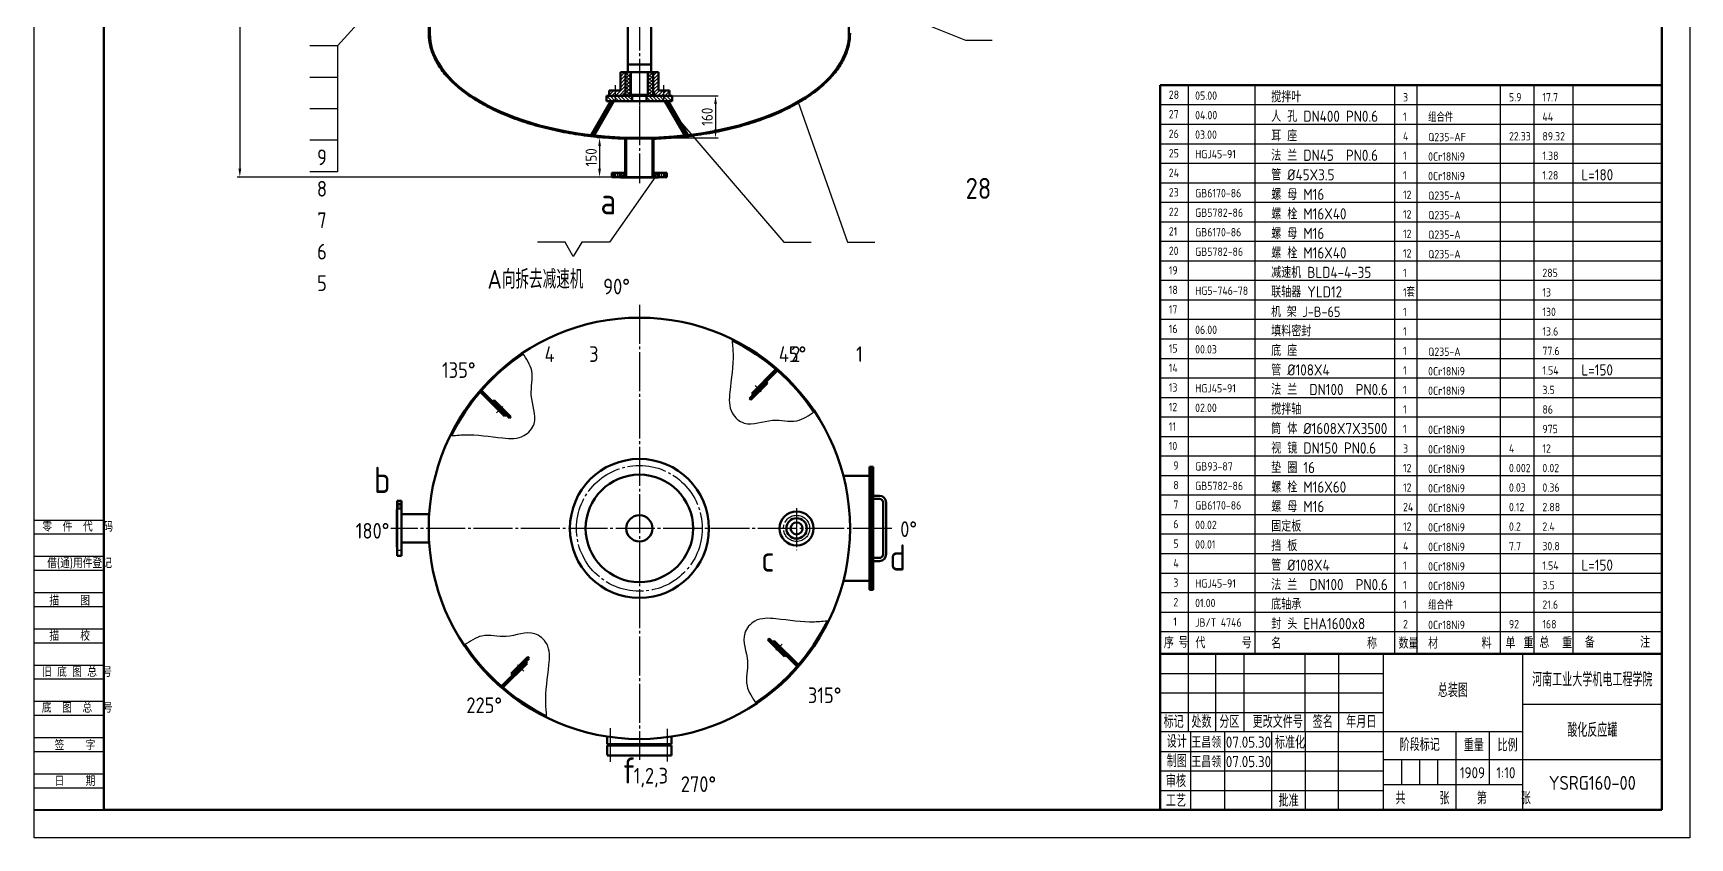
# Model space of a CAD drawing. Extents: x 0 to 594, y 0 to 841.
# Drawn here: x 0 to 594, y 0 to 289 of the extents above; entities that cross this region are included whole.
import ezdxf
from ezdxf.enums import TextEntityAlignment as Align

# ---------------------------------------------------------------- set-up
doc = ezdxf.new("R2010")
doc.units = 0
doc.header["$PDMODE"] = 3
doc.linetypes.add('C2', pattern=[17, 14, -1, 1, -1])
doc.layers.get('0').update_dxf_attribs({"linetype": 'CONTINUOUS', "lineweight": 50})
doc.layers.get('DEFPOINTS').update_dxf_attribs({"linetype": 'CONTINUOUS'})
for name, color, linetype in [('CENTER', 4, 'C2'), ('DIM', 3, 'CONTINUOUS'), ('PMX', 6, 'CONTINUOUS'), ('TXT', 6, 'CONTINUOUS'), ('W_标题栏_文字', 6, 'CONTINUOUS'), ('W_标题栏_线框', 7, 'CONTINUOUS'), ('XH', 6, 'CONTINUOUS'), ('图框_标题栏文字', 6, 'CONTINUOUS')]:
    doc.layers.add(name, color=color, linetype=linetype)
doc.layers.add('图框_外框线', color=7, linetype='CONTINUOUS', lineweight=70)
doc.styles.add('工程字', font='gbenor.shx', dxfattribs={"bigfont": 'gbcbig.shx'})
pattern_1 = [(135, (176.56955, 208.842), (-0.633108, -0.633108), [])]
pattern_2 = [(45, (176.56955, 208.842), (-0.633108, 0.633108), [])]
pattern_3 = [(135, (176.56955, 208.842), (-0.633108, -0.633108), []), (225, (176.56955, 208.842), (0.633108, -0.633108), [])]

msp = doc.modelspace()

# ---------------------------------------------------------------- hatches: boundary and pattern name
at = {"layer": 'PMX'}
h = msp.add_hatch(dxfattribs=at)
h.set_pattern_fill('ANSI31', color=256, scale=0.282, style=0)
h.set_pattern_definition(pattern_2)
h.paths.add_polyline_path([(212.21, 274.64), (210.33, 274.64), (210.33, 268.06), (206.33, 268.06), (206.33, 266.18), (211.46, 266.18), (211.46, 266.93), (212.21, 266.93)])
h = msp.add_hatch(dxfattribs=at)
h.set_pattern_fill('ANSI37', color=31, scale=0.282, angle=90, style=0)
h.set_pattern_definition(pattern_3)
h.paths.add_polyline_path([(214.09, 274.64), (212.21, 274.64), (212.21, 266.93), (211.46, 266.93), (211.46, 266.18), (214.09, 266.18)])
h = msp.add_hatch(dxfattribs=at)
h.set_pattern_fill('ANSI37', color=31, scale=0.282, angle=90, style=0)
h.set_pattern_definition(pattern_3)
h.paths.add_polyline_path([(220.2, 266.18), (222.83, 266.18), (222.83, 266.93), (222.08, 266.93), (222.08, 274.64), (220.2, 274.64)])
h = msp.add_hatch(dxfattribs=at)
h.set_pattern_fill('ANSI31', color=256, scale=0.282, style=0)
h.set_pattern_definition(pattern_2)
h.paths.add_polyline_path([(223.96, 274.64), (222.08, 274.64), (222.08, 266.93), (222.83, 266.93), (222.83, 266.18), (227.95, 266.18), (227.95, 268.06), (223.96, 268.06)])
h = msp.add_hatch(dxfattribs=at)
h.set_pattern_fill('ANSI31', color=256, scale=0.282, angle=90, style=0)
h.set_pattern_definition(pattern_1)
h.paths.add_polyline_path([(214.56, 266.18), (205.39, 266.18), (205.39, 264.3), (214.56, 264.3)])
h = msp.add_hatch(dxfattribs=at)
h.set_pattern_fill('ANSI31', color=256, scale=0.282, angle=90, style=0)
h.set_pattern_definition(pattern_1)
h.paths.add_polyline_path([(228.89, 266.18), (219.73, 266.18), (219.73, 264.3), (228.89, 264.3)])
at = {"layer": 'TXT'}
h = msp.add_hatch(dxfattribs=at)
h.set_pattern_fill('ANSI31', color=256, scale=0.188, style=0)
h.set_pattern_definition([(45, (200.95242, 207.5061), (-0.33234, 0.33234), [])])
h.paths.add_polyline_path([(227.01, 238.54), (225.98, 238.54), (225.98, 237.04), (227.01, 237.04)])
h.paths.add_polyline_path([(224.29, 238.54), (222.31, 238.54), (222.31, 236.85), (223.91, 236.85), (223.91, 237.04), (224.29, 237.04)])
h.paths.add_polyline_path([(211.97, 238.54), (210, 238.54), (210, 237.04), (210.38, 237.04), (210.38, 236.85), (211.97, 236.85)])
h.paths.add_polyline_path([(208.31, 238.54), (207.27, 238.54), (207.27, 237.04), (208.31, 237.04)])

# ---------------------------------------------------------------- linework, layer by layer
for p, q in [((141.57, 288.65), (141.57, 326.46)), ((212.96, 313.56), (212.96, 274.64)), ((221.33, 313.56), (221.33, 274.64)), ((223.96, 274.64), (210.33, 274.64)), ((210.33, 274.64), (210.33, 268.06)), ((212.21, 274.64), (212.21, 266.93)), ((221.33, 277.46), (212.96, 277.46)), ((214.09, 274.64), (214.09, 266.18)), ((220.2, 274.64), (220.2, 266.18)), ((222.08, 274.64), (222.08, 266.93)), ((223.96, 274.64), (223.96, 268.06)), ((210.33, 268.06), (206.33, 268.06)), ((206.33, 268.06), (206.33, 266.18)), ((223.96, 268.06), (227.95, 268.06)), ((227.95, 268.06), (227.95, 266.18)), ((227.95, 268.06), (227.95, 266.18)), ((206.85, 264.3), (199.79, 252.07)), ((207.6, 264.3), (200.49, 251.97)), ((208.02, 264.3), (200.89, 251.94)), ((228.89, 266.18), (205.39, 266.18)), ((205.39, 266.18), (205.39, 264.3)), ((228.89, 264.3), (205.39, 264.3)), ((212.21, 266.93), (211.46, 266.93)), ((211.46, 266.93), (211.46, 266.18)), ((220.2, 266.55), (214.09, 266.55)), ((214.09, 266.55), (214.28, 266.37)), ((220.01, 266.37), (214.28, 266.37)), ((214.56, 266.18), (214.56, 264.3)), ((219.73, 266.18), (219.73, 264.3)), ((220.2, 266.55), (220.01, 266.37)), ((222.08, 266.93), (222.83, 266.93)), ((222.83, 266.93), (222.83, 266.18)), ((226.27, 264.3), (233.4, 251.94)), ((226.69, 264.3), (233.8, 251.97)), ((227.44, 264.3), (234.5, 252.07)), ((228.89, 266.18), (228.89, 264.3)), ((212.07, 237.04), (212.07, 251.14)), ((212.07, 251.14), (222.22, 251.14)), ((212.44, 237.04), (212.44, 251.14)), ((221.84, 237.04), (221.84, 251.14)), ((222.22, 237.04), (222.22, 251.14)), ((207.27, 238.54), (212.07, 238.54)), ((207.27, 238.54), (207.27, 237.04)), ((208.31, 238.54), (208.31, 237.04)), ((210, 238.54), (210, 237.04)), ((211.97, 238.54), (211.97, 236.85)), ((222.22, 238.54), (227.01, 238.54)), ((222.31, 238.54), (222.31, 236.85)), ((224.29, 238.54), (224.29, 237.04)), ((225.98, 238.54), (225.98, 237.04)), ((227.01, 238.54), (227.01, 237.04)), ((207.27, 237.04), (210.38, 237.04)), ((210.38, 237.04), (210.38, 236.85)), ((210.38, 236.85), (223.91, 236.85)), ((212.07, 237.04), (222.22, 237.04)), ((223.91, 237.04), (227.01, 237.04)), ((223.91, 237.04), (223.91, 236.85)), ((256.64, 157.63), (266.64, 167.62)), ((257.43, 159.42), (266.11, 168.09)), ((170.53, 150.51), (160.53, 160.51)), ((257.13, 157.12), (263.13, 163.12)), ((262.64, 163.63), (263.13, 163.12)), ((168.74, 151.3), (160.07, 159.97)), ((164.53, 156.51), (165.03, 157)), ((171.04, 151), (165.03, 157)), ((299.68, 133.1), (299.68, 88.92)), ((299.68, 133.1), (300.99, 133.1)), ((300.33, 133.1), (300.33, 88.92)), ((300.99, 133.1), (300.99, 88.92)), ((290.34, 129.81), (299.68, 129.81)), ((131.79, 120.88), (130.29, 120.88)), ((130.29, 101.14), (130.29, 120.88)), ((131.79, 119.85), (130.29, 119.85)), ((131.79, 120.88), (131.79, 101.14)), ((300.99, 122.74), (303.23, 122.74)), ((300.99, 121.61), (303.23, 121.61)), ((304.55, 120.3), (304.55, 101.72)), ((305.67, 120.3), (305.67, 101.72)), ((130.1, 117.78), (130.1, 104.24)), ((130.29, 117.78), (130.1, 117.78)), ((131.79, 118.15), (130.29, 118.15)), ((131.79, 116.09), (141.74, 116.09)), ((130.29, 104.24), (130.1, 104.24)), ((131.79, 101.14), (130.29, 101.14)), ((131.79, 105.93), (141.74, 105.93)), ((300.99, 100.41), (303.23, 100.41)), ((300.99, 99.28), (303.23, 99.28)), ((290.34, 92.21), (299.68, 92.21)), ((299.68, 88.92), (300.99, 88.92)), ((263.76, 71.51), (273.76, 61.51)), ((263.25, 71.02), (269.25, 65.02)), ((265.55, 70.72), (274.22, 62.05)), ((269.76, 65.51), (269.25, 65.02)), ((177.65, 64.39), (167.65, 54.4)), ((176.85, 62.6), (168.18, 53.93)), ((177.16, 64.9), (171.16, 58.9)), ((171.65, 58.39), (171.16, 58.9)), ((205.6, 33.6), (205.6, 36.32)), ((228.62, 33.6), (228.62, 36.32)), ((205.6, 33.6), (228.62, 33.6)), ((205.6, 33.11), (228.62, 33.11)), ((205.6, 29.61), (205.6, 33.11)), ((228.62, 29.6), (228.62, 33.11)), ((205.63, 29.6), (228.66, 29.6))]:
    msp.add_line(p, q)
at = {"color": 6, "lineweight": 25}
msp.add_lwpolyline([(594, 0), (0, 0), (0, 841), (594, 841)], close=True, dxfattribs=at)
for centre, radius in [((217.14, 111.01), 75.58), ((217.14, 111.01), 24.91), ((217.14, 111.01), 19.27), ((217.14, 111.01), 4.7), ((273.54, 111.01), 6.11), ((273.54, 111.01), 3.67), ((273.54, 111.01), 2.16)]:
    msp.add_circle(centre, radius)
for centre, radius, start, end in [((217.14, 111.01), 75.2, 33.66874, 63.73418), ((217.14, 111.01), 75.2, 123.66874, 153.73418), ((221.25, 123.23), 49.35, 43.36275, 44.18146), ((220.54, 122.53), 52.17, 44.22571, 45), ((205.63, 114.41), 52.17, 134.22571, 135), ((204.92, 115.12), 49.35, 133.36275, 134.18146), ((303.23, 120.3), 2.44, 0, 90), ((303.23, 120.3), 1.32, 0, 90), ((303.23, 101.72), 2.44, 270, 0), ((303.23, 101.72), 1.32, 270, 0), ((217.14, 111.01), 75.2, 303.66874, 333.73418), ((229.37, 106.9), 49.35, 313.36275, 314.18146), ((217.14, 111.01), 75.2, 213.66874, 243.73418), ((228.66, 107.61), 52.17, 314.22571, 315), ((213.74, 99.49), 52.17, 224.22571, 225), ((213.04, 98.79), 49.35, 223.36275, 224.18146)]:
    msp.add_arc(centre, radius, start, end)
for start_param, end_param in [(0, 1.503245), (1.638348, 3.141593)]:
    msp.add_ellipse((217.14, 288.65), major_axis=(-75.2, 0), ratio=0.5, start_param=start_param, end_param=end_param)
for points, knots in [([(141.57, 288.65), (141.57, 287.58), (141.66, 286.5), (142.09, 283.93), (142.52, 282.44), (143.73, 279.5), (144.5, 278.04), (146.38, 275.2), (147.49, 273.81), (150.02, 271.11), (151.44, 269.8), (154.58, 267.27), (156.3, 266.05), (160.01, 263.73), (162, 262.62), (166.22, 260.53), (168.45, 259.55), (173.13, 257.73), (175.58, 256.89), (180.65, 255.35), (183.28, 254.66), (188.67, 253.44), (191.44, 252.9), (197.09, 252), (199.96, 251.64), (205.78, 251.08), (208.72, 250.88), (211.8, 250.77), (211.94, 250.77), (212.07, 250.76)], [0, 0, 0, 0, 0.084129, 0.084129, 0.201964, 0.201964, 0.3198, 0.3198, 0.437635, 0.437635, 0.55547, 0.55547, 0.673306, 0.673306, 0.791141, 0.791141, 0.908977, 0.908977, 1.026812, 1.026812, 1.144647, 1.144647, 1.262483, 1.262483, 1.380318, 1.380318, 1.498154, 1.498154, 1.503414, 1.503414, 1.503414, 1.503414]), ([(222.22, 250.76), (224.62, 250.84), (227.01, 250.98), (232.3, 251.42), (235.2, 251.74), (240.89, 252.56), (243.69, 253.06), (249.15, 254.21), (251.81, 254.86), (256.96, 256.33), (259.45, 257.14), (264.23, 258.89), (266.52, 259.84), (270.85, 261.87), (272.9, 262.95), (276.73, 265.22), (278.51, 266.41), (281.79, 268.9), (283.28, 270.19), (285.96, 272.86), (287.14, 274.23), (289.18, 277.04), (290.03, 278.48), (291.4, 281.4), (291.91, 282.89), (292.56, 285.8), (292.72, 287.23), (292.72, 288.65)], [1.638179, 1.638179, 1.638179, 1.638179, 1.733824, 1.733824, 1.85166, 1.85166, 1.969495, 1.969495, 2.087331, 2.087331, 2.205166, 2.205166, 2.323001, 2.323001, 2.440837, 2.440837, 2.558672, 2.558672, 2.676508, 2.676508, 2.794343, 2.794343, 2.912178, 2.912178, 3.030014, 3.030014, 3.141593, 3.141593, 3.141593, 3.141593])]:
    msp.add_open_spline(points, degree=3, knots=knots)
for points in [[(212.07, 238.54), (211.74, 238.54), (212.07, 238.87)], [(222.22, 238.54), (222.55, 238.54), (222.22, 238.87)], [(212.3, 237.04), (211.97, 237.04), (212.3, 236.85), (211.97, 236.85)], [(221.99, 237.04), (222.31, 237.04), (221.99, 236.85), (222.31, 236.85)]]:
    msp.add_solid(points)
at = {"layer": 'CENTER'}
for p, q in [((217.14, 806.45), (217.14, 234.87)), ((208.45, 270), (208.45, 263.97)), ((217.14, 271.96), (217.14, 270.04)), ((217.14, 268.83), (217.14, 262.7)), ((225.84, 270), (225.84, 263.97)), ((209.15, 238.79), (209.15, 236.86)), ((225.13, 238.79), (225.13, 236.86)), ((217.14, 191.25), (217.14, 27.96)), ((258.65, 162.23), (260.85, 159.95)), ((165.92, 152.51), (168.21, 154.72)), ((132.04, 119), (130.11, 119)), ((273.54, 118.31), (273.54, 103.19)), ((307.66, 111.01), (127.95, 111.01)), ((132.04, 103.02), (130.11, 103.02)), ((268.37, 69.51), (266.08, 67.3)), ((175.64, 59.79), (173.44, 62.07)), ((206.81, 27.26), (206.81, 39.33)), ((227.26, 27.42), (227.26, 39.07))]:
    msp.add_line(p, q, dxfattribs=at)
for centre, radius in [((217.14, 111.01), 22.56), ((273.54, 111.01), 4.7)]:
    msp.add_circle(centre, radius, dxfattribs=at)
at = {"layer": 'DEFPOINTS', "lineweight": 50}
for p, q in [((292.34, 288.65), (292.34, 616.52)), ((141.94, 288.65), (141.94, 349.51))]:
    msp.add_line(p, q, dxfattribs=at)
at = {"layer": 'DEFPOINTS'}
for p, q in [((212.07, 251.14), (222.22, 251.14)), ((212.07, 250.76), (222.22, 250.76))]:
    msp.add_line(p, q, dxfattribs=at)
at = {"layer": 'DEFPOINTS', "color": 0, "linetype": 'ByBlock'}
msp.add_point((304.55, 111.01), dxfattribs=at)
at = {"layer": 'DIM'}
for p, q in [((414, 270), (414, 66)), ((404, 74), (584, 74)), ((484, 66), (484, 10)), ((534, 66), (534, 10)), ((534, 38), (404, 38))]:
    msp.add_line(p, q, dxfattribs=at)
at = {"layer": 'PMX', "color": 3}
for p, q in [((73.81, 795.08), (73.81, 240.04)), ((228.89, 266.18), (245.46, 266.18)), ((244.46, 263.18), (244.46, 254.14)), ((212.07, 251.14), (201.86, 251.14)), ((222.22, 251.14), (245.46, 251.14)), ((202.86, 248.14), (202.86, 240.04)), ((207.27, 237.04), (72.81, 237.04)), ((207.27, 237.04), (201.86, 237.04))]:
    msp.add_line(p, q, dxfattribs=at)
at = {"layer": 'PMX'}
for points in [[(205.95, 264.3), (206.85, 264.3), (206.28, 263.31)], [(228.34, 264.3), (227.44, 264.3), (228.01, 263.31)], [(199.79, 252.07), (200.28, 252.91), (198.83, 252.18)], [(234.5, 252.07), (234.01, 252.91), (235.46, 252.18)]]:
    msp.add_solid(points, dxfattribs=at)
at = {"layer": 'PMX', "color": 3}
for points in [[(243.96, 263.18), (244.96, 263.18), (244.46, 266.18)], [(202.36, 248.14), (203.36, 248.14), (202.86, 251.14)], [(243.96, 254.14), (244.96, 254.14), (244.46, 251.14)], [(73.31, 240.04), (74.31, 240.04), (73.81, 237.04)], [(202.36, 240.04), (203.36, 240.04), (202.86, 237.04)]]:
    msp.add_solid(points, dxfattribs=at)
at = {"layer": 'TXT', "color": 3}
for p, q in [((438.11, 66), (438.11, 270)), ((488.11, 66), (488.11, 270)), ((496.11, 66), (496.11, 270)), ((526.11, 66), (526.11, 270)), ((538.11, 66), (538.11, 270)), ((552.11, 66), (552.11, 270)), ((404, 263), (584, 263)), ((404, 256), (584, 256)), ((404, 249), (584, 249)), ((404, 242), (584, 242)), ((404, 235), (584, 235)), ((404, 228), (584, 228)), ((404, 221), (584, 221)), ((404, 214), (584, 214)), ((404, 207), (584, 207)), ((404, 200), (584, 200)), ((404, 193), (584, 193)), ((404, 186), (584, 186)), ((404, 179), (584, 179)), ((404, 172), (584, 172)), ((404, 165), (584, 165)), ((404, 158), (584, 158)), ((404, 151), (584, 151)), ((404, 144), (584, 144)), ((404, 137), (584, 137)), ((404, 130), (584, 130)), ((404, 123), (584, 123)), ((404, 116), (584, 116)), ((404, 109), (584, 109)), ((404, 102), (584, 102)), ((404, 95), (584, 95)), ((404, 88), (584, 88)), ((404, 81), (584, 81))]:
    msp.add_line(p, q, dxfattribs=at)
at = {"layer": 'TXT'}
for points in [[(250.41, 178.87), (250.46, 177.18), (251.23, 170.8), (249.58, 162.31), (249.08, 152.67), (255.95, 146.8), (264.35, 151.08), (273.39, 148.3), (277.93, 151.59), (280.05, 152.9)], [(149.28, 144.27), (150.97, 144.33), (157.35, 145.09), (165.85, 143.44), (175.48, 142.94), (181.35, 149.81), (177.08, 158.22), (179.85, 167.25), (176.57, 171.8), (175.25, 173.91)], [(285.01, 77.75), (283.32, 77.69), (276.93, 76.93), (268.44, 78.57), (258.81, 79.08), (252.94, 72.21), (257.21, 63.8), (254.43, 54.77), (257.72, 50.22), (259.03, 48.11)], [(183.88, 43.15), (183.83, 44.83), (183.06, 51.22), (184.71, 59.71), (185.21, 69.35), (178.34, 75.22), (169.94, 70.94), (160.9, 73.72), (156.35, 70.43), (154.24, 69.12)]]:
    msp.add_open_spline(points, degree=3, knots=[53.477059, 53.477059, 53.477059, 53.477059, 89.303113, 187.592651, 241.548147, 281.286272, 353.992789, 415.867727, 467.29212, 467.29212, 467.29212, 467.29212], dxfattribs=at)
at = {"layer": 'W_标题栏_文字'}
for p, q in [((0, 114), (25, 114)), ((0, 109), (25, 109)), ((0, 101), (25, 101)), ((0, 96), (25, 96)), ((0, 88), (25, 88)), ((0, 83), (25, 83)), ((0, 75), (25, 75)), ((0, 70), (25, 70)), ((0, 62), (25, 62)), ((0, 57), (25, 57)), ((0, 49), (25, 49)), ((0, 44), (25, 44)), ((0, 36), (25, 36)), ((0, 31), (25, 31)), ((0, 23), (25, 23)), ((0, 18), (25, 18))]:
    msp.add_line(p, q, dxfattribs=at)
at = {"layer": 'W_标题栏_文字', "const_width": 0.7}
msp.add_lwpolyline([(0, 10), (25, 10)], dxfattribs=at)
at = {"layer": 'W_标题栏_线框', "color": 3}
for p, q in [((414, 66), (414, 38)), ((424, 38), (424, 66)), ((434, 66), (434, 38)), ((456, 38), (456, 66)), ((468, 66), (468, 38)), ((404, 59), (484, 59)), ((404, 52), (484, 52)), ((534, 48), (584, 48)), ((404, 45), (484, 45)), ((415, 10), (415, 38)), ((427, 38), (427, 10)), ((444, 10), (444, 38)), ((456, 38), (456, 10)), ((468, 10), (468, 38)), ((510, 38), (510, 10.28)), ((522, 38), (522, 19)), ((404, 31), (484, 31)), ((404, 24), (484, 24)), ((584, 28), (484, 28)), ((490.5, 28), (490.5, 19)), ((497, 28), (497, 19)), ((503.5, 28), (503.5, 19)), ((534, 19), (484, 19)), ((404, 17), (484, 17))]:
    msp.add_line(p, q, dxfattribs=at)
at = {"layer": 'XH'}
for p, q in [((148.78, 328.55), (108.83, 284.06)), ((259.18, 316.3), (334.18, 286.08)), ((334.18, 286.08), (343.65, 286.08)), ((108.83, 284.06), (98.96, 284.06)), ((108.83, 284.06), (108.83, 238.94)), ((108.83, 272.78), (98.96, 272.78)), ((274.07, 263.92), (291.79, 213.66)), ((108.83, 261.5), (98.96, 261.5)), ((229.73, 259.31), (268.93, 213.66)), ((108.83, 250.22), (98.96, 250.22)), ((108.83, 238.94), (98.96, 238.94)), ((223.02, 237.37), (206.37, 213.66)), ((190.5, 213.66), (180.63, 213.66)), ((193.35, 208.51), (190.5, 213.66)), ((196.5, 213.66), (193.35, 208.51)), ((206.37, 213.66), (196.5, 213.66)), ((268.93, 213.66), (278.8, 213.66)), ((291.79, 213.66), (301.66, 213.66))]:
    msp.add_line(p, q, dxfattribs=at)
at = {"layer": '图框_外框线'}
for p, q in [((25, 831), (25, 10)), ((584, 10), (584, 831)), ((404, 10), (404, 270)), ((404, 270), (584, 270)), ((25, 10), (584, 10))]:
    msp.add_line(p, q, dxfattribs=at)
at = {"layer": '图框_外框线', "lineweight": 70}
msp.add_line((584, 66), (404, 66), dxfattribs=at)

# ---------------------------------------------------------------- texts
at = {"color": 6, "lineweight": -3, "style": '工程字'}
for s, height, p in [('a', 9.4, (203.19, 223.69)), ('90%%d', 5.64, (204.17, 194.94)), ('45%%d', 5.64, (267.16, 170.69)), ('135%%d', 5.64, (146.33, 164.97)), ('b', 9.4, (121.92, 123.7)), ('180%%d', 5.64, (115.38, 107.32)), ('0%%d', 5.64, (310.71, 107.91)), ('c', 9.4, (260.85, 95.46)), ('d', 9.4, (306.9, 95.87)), ('315%%d', 5.64, (277.59, 48.33)), ('225%%d', 5.64, (155.07, 44.74)), ('270%%d', 5.64, (231.98, 16.45))]:
    msp.add_text(s, height=height, dxfattribs=at).set_placement(p)
at = {"layer": 'PMX', "color": 6, "char_height": 4, "attachment_point": 5, "rotation": 90, "style": '工程字'}
for s, insert in [('160', (241.46, 258.66)), ('150', (199.86, 244.09))]:
    msp.add_mtext(s, dxfattribs=dict(at, insert=insert))
at = {"layer": 'PMX', "style": '工程字'}
for s, insert, char_height, width, attachment_point in [('总装图', (509, 55.46), 5, 50, 2), ('酸化反应罐', (559, 38.67), 5, 50, 5), ('王昌领', (420.5, 36.31), 4, 13, 2), ('王昌领', (420.5, 29.31), 4, 13, 2), ('1909', (516, 25.36), 4, 12, 2), ('1:10', (528, 25.36), 4, 12, 2), ('YSRG160-00', (559, 22.22), 5, 50, 2)]:
    msp.add_mtext(s, dxfattribs=dict(at, insert=insert, char_height=char_height, width=width, attachment_point=attachment_point))
at = {"layer": 'TXT', "style": '工程字'}
for s, height, p in [('28', 3, (407.07, 265.05)), ('05.00', 3, (416.52, 264.75)), ('搅拌叶', 4, (443.8, 263.84)), ('3', 3, (491.1, 264.16)), ('5.9', 3, (529.1, 264.16)), ('17.7', 3, (541.1, 264.16)), ('27', 3, (407.07, 258.05)), ('04.00', 3, (416.52, 257.75)), ('人 孔 DN400 PN0.6', 4, (443.8, 256.84)), ('1', 3, (491.1, 257.16)), ('组合件', 3, (500.1, 256.88)), ('44', 3, (541.1, 257.16)), ('26', 3, (407.07, 251.05)), ('03.00', 3, (416.52, 250.75)), ('耳 座', 4, (443.8, 249.84)), ('4', 3, (491.1, 250.16)), ('Q235-AF', 3, (500.1, 249.88)), ('22.33', 3, (529.1, 250.16)), ('89.32', 3, (541.1, 250.16)), ('25', 3, (407.07, 244.05)), ('HGJ45-91', 3, (416.52, 243.75)), ('法 兰 DN45  PN0.6', 4, (443.8, 242.84)), ('1', 3, (491.1, 243.16)), ('0Cr18Ni9', 3, (500.1, 242.88)), ('1.38', 3, (541.1, 243.16)), ('24', 3, (407.07, 237.05)), ('管 %%C45X3.5', 4, (443.8, 235.84)), ('1', 3, (491.1, 236.16)), ('0Cr18Ni9', 3, (500.1, 235.88)), ('1.28', 3, (541.1, 236.16)), ('L=180', 4, (555.11, 235.84)), ('23', 3, (407.07, 230.05)), ('GB6170-86', 3, (416.52, 229.75)), ('螺 母 M16', 4, (443.8, 228.84)), ('12', 3, (491.1, 229.16)), ('Q235-A', 3, (500.1, 228.88)), ('22', 3, (407.07, 223.05)), ('螺 栓 M16X40', 4, (443.8, 221.84)), ('GB5782-86', 3, (416.52, 222.75)), ('12', 3, (491.1, 222.16)), ('Q235-A', 3, (500.1, 221.88)), ('21', 3, (407.07, 216.05)), ('GB6170-86', 3, (416.52, 215.75)), ('螺 母 M16', 4, (443.8, 214.84)), ('12', 3, (491.1, 215.16)), ('Q235-A', 3, (500.1, 214.88)), ('20', 3, (407.07, 209.05)), ('GB5782-86', 3, (416.52, 208.75)), ('螺 栓 M16X40', 4, (443.8, 207.84)), ('12', 3, (491.1, 208.16)), ('Q235-A', 3, (500.1, 207.88)), ('A向拆去减速机', 6.768, (162.64, 196.99)), ('19', 3, (407.07, 202.05)), ('减速机 BLD4-4-35', 4, (443.8, 200.84)), ('1', 3, (491.1, 201.16)), ('285', 3, (541.1, 201.16)), ('18', 3, (407.07, 195.05)), ('HG5-746-78', 3, (416.52, 194.75)), ('联轴器 YLD12', 4, (443.8, 193.84)), ('1套', 3, (491.1, 194.16)), ('13', 3, (541.1, 194.16)), ('17', 3, (407.07, 188.05)), ('机 架 J-B-65', 3.75, (443.8, 186.84)), ('填料密封', 4, (443.8, 179.84)), ('1', 3, (491.1, 187.16)), ('130', 3, (541.1, 187.16)), ('16', 3, (407.07, 181.05)), ('06.00', 3, (416.52, 180.75)), ('1', 3, (491.1, 180.16)), ('13.6', 3, (541.1, 180.16)), ('15', 3, (407.07, 174.05)), ('00.03', 3, (416.52, 173.75)), ('底 座', 4, (443.8, 172.84)), ('1 ', 3, (491.1, 173.16)), ('Q235-A', 3, (500.1, 172.88)), ('77.6', 3, (541.1, 173.16)), ('14', 3, (407.07, 167.05)), ('管 %%C108X4', 4, (443.8, 165.84)), ('1', 3, (491.1, 166.16)), ('0Cr18Ni9', 3, (500.1, 165.88)), ('1.54', 3, (541.1, 166.16)), ('L=150', 4, (555.11, 165.84)), ('13', 3, (407.07, 160.05)), ('HGJ45-91', 3, (416.52, 159.75)), ('法 兰  DN100  PN0.6', 4, (443.8, 158.84)), ('1', 3, (491.1, 159.16)), ('0Cr18Ni9', 3, (500.1, 158.88)), ('3.5', 3, (541.1, 159.16)), ('12', 3, (407.07, 153.05)), ('02.00', 3, (416.52, 152.75)), ('搅拌轴', 4, (443.8, 151.84)), ('1', 3, (491.1, 152.16)), ('86', 3, (541.1, 152.16)), ('11', 3, (407.07, 146.05)), ('筒 体 %%C1608X7X3500', 4, (443.8, 144.84)), ('1 ', 3, (491.1, 145.16)), ('0Cr18Ni9', 3, (500.1, 144.88)), ('975', 3, (541.1, 145.16)), ('10', 3, (407.07, 139.05)), ('视 镜 DN150 PN0.6', 4, (443.8, 137.84)), ('3', 3, (491.1, 138.16)), ('0Cr18Ni9', 3, (500.1, 137.88)), ('4', 3, (529.1, 138.16)), ('12', 3, (541.1, 138.16)), (' 9', 3, (407.07, 132.05)), ('GB93-87', 3, (416.52, 131.75)), ('垫 圈 16', 4, (443.8, 130.84)), ('12', 3, (491.1, 131.16)), ('0Cr18Ni9', 3, (500.1, 130.88)), ('0.002', 3, (529.1, 131.16)), ('0.02', 3, (541.1, 131.16)), (' 8', 3, (407.07, 125.05)), ('GB5782-86', 3, (416.52, 124.75)), ('螺 栓 M16X60', 4, (443.8, 123.84)), ('12', 3, (491.1, 124.16)), ('0Cr18Ni9', 3, (500.1, 123.88)), ('0.03', 3, (529.1, 124.16)), ('0.36', 3, (541.1, 124.16)), (' 7', 3, (407.07, 118.05)), ('GB6170-86', 3, (416.52, 117.75)), ('螺 母 M16', 4, (443.8, 116.84)), ('24', 3, (491.1, 117.16)), ('0Cr18Ni9', 3, (500.1, 116.88)), ('0.12', 3, (529.1, 117.16)), ('2.88', 3, (541.1, 117.16)), (' 6', 3, (407.07, 111.05)), ('00.02', 3, (416.52, 110.75)), ('固定板', 4, (443.8, 109.84)), ('12', 3, (491.1, 110.16)), ('0.2', 3, (529.1, 110.16)), ('2.4', 3, (541.1, 110.16)), (' 5', 3, (407.07, 104.05)), ('挡 板', 4, (443.8, 102.84)), ('0Cr18Ni9', 3, (500.1, 109.88)), ('00.01', 3, (416.52, 103.75)), ('4', 3, (491.1, 103.16)), ('0Cr18Ni9', 3, (500.1, 102.88)), ('7.7', 3, (529.1, 103.16)), ('30.8', 3, (541.1, 103.16)), (' 4', 3, (407.07, 97.05)), ('管 %%C108X4', 4, (443.8, 95.84)), ('1', 3, (491.1, 96.16)), ('0Cr18Ni9', 3, (500.1, 95.88)), ('1.54', 3, (541.1, 96.16)), ('L=150', 4, (555.11, 95.84)), (' 3', 3, (407.07, 90.05)), ('HGJ45-91', 3, (416.52, 89.75)), ('法 兰  DN100  PN0.6', 4, (443.8, 88.84)), ('1', 3, (491.1, 89.16)), ('0Cr18Ni9', 3, (500.1, 88.88)), ('3.5', 3, (541.1, 89.16)), (' 2', 3, (407.07, 83.05)), ('01.00', 3, (416.52, 82.75)), ('底轴承', 4, (443.8, 81.84)), ('1', 3, (491.1, 82.16)), ('组合件', 3, (500.1, 81.88)), ('21.6', 3, (541.1, 82.16)), (' 1', 3, (407.07, 76.05)), ('JB/T 4746', 3, (416.52, 75.75)), ('封 头 EHA1600x8', 4, (443.8, 74.84)), ('2', 3, (491.1, 75.16)), ('0Cr18Ni9', 3, (500.1, 74.88)), ('92', 3, (529.1, 75.16)), ('168', 3, (541.1, 75.16)), ('序', 4, (405.29, 68)), ('号', 4, (410.47, 68.16)), ('代      号', 4, (416.61, 68)), ('名', 4, (443.8, 67.84)), ('称', 4, (478.17, 67.84)), ('数量', 4, (489.48, 67.84)), ('材', 4, (500.1, 67.88)), ('料', 4, (519.29, 67.88)), ('单', 4, (527.85, 67.97)), ('重', 4, (534.31, 67.97)), ('总', 4, (539.98, 68.13)), ('重', 4, (548.17, 67.97)), ('备', 4, (556.33, 68.21)), ('注', 4, (576.16, 68.21)), ('f', 9.4, (210.85, 19.46)), ('1,2,3', 5.64, (215.1, 19.47))]:
    msp.add_text(s, height=height, dxfattribs=at).set_placement(p)
at = {"layer": 'W_标题栏_文字', "style": '工程字'}
for s, height, p in [('零  件  代  码', 3.5, (2.94, 109.87)), ('借(通)用件登记', 3.5, (4.71, 96.76)), ('旧 底 图 总 号', 3.5, (2.86, 57.75)), ('河南工业大学机电工程学院', 5, (537.41, 54.32)), ('底  图  总  号', 3.5, (2.74, 44.91))]:
    msp.add_text(s, height=height, dxfattribs=at).set_placement(p)
for s, p in [('描    图', (12.76, 85.32)), ('描    校', (12.76, 72.7)), ('  签    字', (12.76, 33.49)), ('  日    期', (12.76, 20.57))]:
    msp.add_text(s, height=3.5, dxfattribs=at).set_placement(p, align=Align.MIDDLE)
at = {"layer": 'XH', "style": '工程字'}
for s, height, p in [('9', 5.64, (103.27, 239.59)), ('8', 5.64, (103.27, 228.31)), ('28', 7.52, (338.79, 226.95)), ('7', 5.64, (103.27, 217.03)), ('6', 5.64, (103.27, 205.75)), ('5', 5.64, (103.27, 194.47)), ('4', 5.64, (184.93, 169.01)), ('3', 5.64, (200.8, 169.01)), ('2', 5.64, (273.23, 169.01)), ('1', 5.64, (296.09, 169.01))]:
    msp.add_text(s, height=height, dxfattribs=at).set_placement(p, align=Align.BOTTOM_CENTER)
at = {"layer": '图框_标题栏文字', "style": '工程字'}
for s, height, p in [('标记', 4.5, (405.2, 39.44)), ('处数', 4.5, (415.2, 39.44)), ('分区', 4.5, (425.2, 39.44)), ('更改文件号', 4.5, (437.16, 39.44)), ('签名', 4.5, (458.72, 39.44)), ('年月日', 4.5, (470.72, 39.44)), ('设计', 4.5, (406.33, 32.35)), ('07.05.30', 4, (427.51, 32.35)), ('标准化', 4.5, (445.14, 32)), ('阶段标记', 4.5, (489.89, 31.2)), ('重量', 4.5, (512.89, 31)), ('比例', 4.5, (525, 31)), ('制图', 4.5, (406.33, 25.35)), ('07.05.30', 4, (427.51, 25.35)), ('审核', 4.5, (406.04, 18.15)), ('工艺', 4.5, (406.04, 11.15)), ('批准', 4.5, (446.47, 11.15)), ('共     张    第     张', 4.5, (488.4, 12))]:
    msp.add_text(s, height=height, dxfattribs=at).set_placement(p)

doc.saveas('drawing.dxf')
